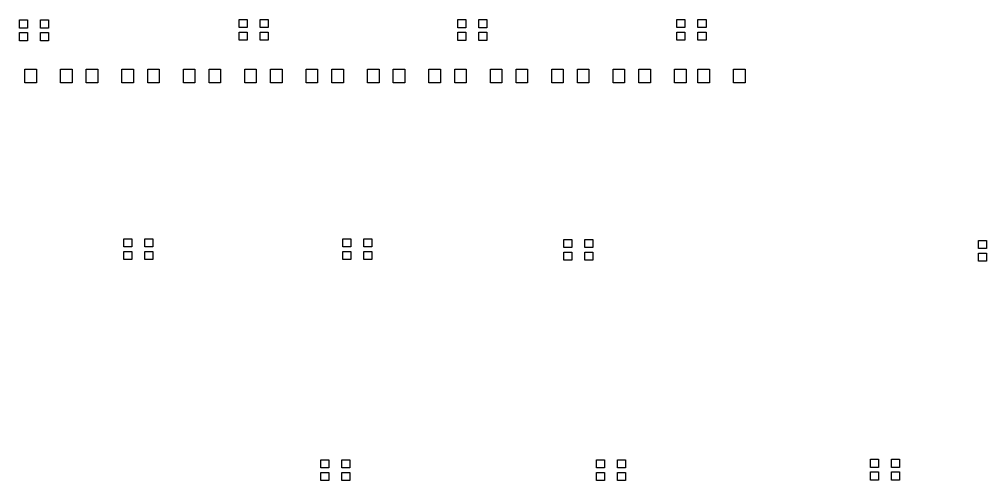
# Model space of a CAD drawing. Extents: x 1.3 to 14.8, y -4.8 to -0.1.
# Drawn here: x 8.097 to 11.408, y -4.746 to -3.169 of the extents above; entities that cross this region are included whole.
import ezdxf

# ---------------------------------------------------------------- set-up
doc = ezdxf.new("R2010")
doc.units = 0
doc.header["$MEASUREMENT"] = 0
doc.layers.add('BLACK', color=7, linetype='CONTINUOUS')

msp = doc.modelspace()

# ---------------------------------------------------------------- linework, layer by layer
at = {"layer": 'BLACK', "linetype": 'CONTINUOUS'}
for p, q in [((8.09673, -3.19811), (8.09673, -3.17055)), ((8.09673, -3.17055), (8.12429, -3.17055)), ((8.12429, -3.17055), (8.12429, -3.19811)), ((8.16878, -3.19811), (8.16878, -3.17055)), ((8.16878, -3.17055), (8.19634, -3.17055)), ((8.19634, -3.17055), (8.19634, -3.19811)), ((8.8487, -3.19614), (8.8487, -3.16858)), ((8.8487, -3.16858), (8.87626, -3.16858)), ((8.87626, -3.16858), (8.87626, -3.19614)), ((8.92075, -3.19614), (8.92075, -3.16858)), ((8.92075, -3.16858), (8.94831, -3.16858)), ((8.94831, -3.16858), (8.94831, -3.19614)), ((9.59768, -3.19713), (9.59768, -3.16957)), ((9.59768, -3.16957), (9.62524, -3.16957)), ((9.62524, -3.16957), (9.62524, -3.19713)), ((9.66972, -3.19713), (9.66972, -3.16957)), ((9.66972, -3.16957), (9.69728, -3.16957)), ((9.69728, -3.16957), (9.69728, -3.19713)), ((10.3477, -3.19657), (10.3477, -3.16902)), ((10.3477, -3.16902), (10.3752, -3.16902)), ((10.3752, -3.16902), (10.3752, -3.19657)), ((10.4197, -3.19657), (10.4197, -3.16902)), ((10.4197, -3.16902), (10.4473, -3.16902)), ((10.4473, -3.16902), (10.4473, -3.19657)), ((8.12429, -3.19811), (8.09673, -3.19811)), ((8.19634, -3.19811), (8.16878, -3.19811)), ((8.87626, -3.19614), (8.8487, -3.19614)), ((8.94831, -3.19614), (8.92075, -3.19614)), ((9.62524, -3.19713), (9.59768, -3.19713)), ((9.69728, -3.19713), (9.66972, -3.19713)), ((10.3752, -3.19657), (10.3477, -3.19657)), ((10.4473, -3.19657), (10.4197, -3.19657)), ((8.09673, -3.24142), (8.09673, -3.21386)), ((8.09673, -3.21386), (8.12429, -3.21386)), ((8.12429, -3.24142), (8.09673, -3.24142)), ((8.12429, -3.21386), (8.12429, -3.24142)), ((8.16878, -3.24142), (8.16878, -3.21386)), ((8.16878, -3.21386), (8.19634, -3.21386)), ((8.19634, -3.24142), (8.16878, -3.24142)), ((8.19634, -3.21386), (8.19634, -3.24142)), ((8.8487, -3.23945), (8.8487, -3.21189)), ((8.8487, -3.21189), (8.87626, -3.21189)), ((8.87626, -3.23945), (8.8487, -3.23945)), ((8.87626, -3.21189), (8.87626, -3.23945)), ((8.92075, -3.23945), (8.92075, -3.21189)), ((8.92075, -3.21189), (8.94831, -3.21189)), ((8.94831, -3.23945), (8.92075, -3.23945)), ((8.94831, -3.21189), (8.94831, -3.23945)), ((9.59768, -3.24043), (9.59768, -3.21287)), ((9.59768, -3.21287), (9.62524, -3.21287)), ((9.62524, -3.24043), (9.59768, -3.24043)), ((9.62524, -3.21287), (9.62524, -3.24043)), ((9.66972, -3.24043), (9.66972, -3.21287)), ((9.66972, -3.21287), (9.69728, -3.21287)), ((9.69728, -3.24043), (9.66972, -3.24043)), ((9.69728, -3.21287), (9.69728, -3.24043)), ((10.3477, -3.23988), (10.3477, -3.21232)), ((10.3477, -3.21232), (10.3752, -3.21232)), ((10.3752, -3.23988), (10.3477, -3.23988)), ((10.3752, -3.21232), (10.3752, -3.23988)), ((10.4197, -3.23988), (10.4197, -3.21232)), ((10.4197, -3.21232), (10.4473, -3.21232)), ((10.4473, -3.23988), (10.4197, -3.23988)), ((10.4473, -3.21232), (10.4473, -3.23988)), ((8.11583, -3.38612), (8.11583, -3.33888)), ((8.11583, -3.33888), (8.1552, -3.33888)), ((8.1552, -3.33888), (8.1552, -3.38612)), ((8.23787, -3.38612), (8.23787, -3.33888)), ((8.23787, -3.33888), (8.27724, -3.33888)), ((8.27724, -3.33888), (8.27724, -3.38612)), ((8.32598, -3.38612), (8.32598, -3.33888)), ((8.32598, -3.33888), (8.36535, -3.33888)), ((8.36535, -3.33888), (8.36535, -3.38612)), ((8.44803, -3.38612), (8.44803, -3.33888)), ((8.44803, -3.33888), (8.4874, -3.33888)), ((8.4874, -3.33888), (8.4874, -3.38612)), ((8.53614, -3.38612), (8.53614, -3.33888)), ((8.53614, -3.33888), (8.57551, -3.33888)), ((8.57551, -3.33888), (8.57551, -3.38612)), ((8.65819, -3.38612), (8.65819, -3.33888)), ((8.65819, -3.33888), (8.69756, -3.33888)), ((8.69756, -3.33888), (8.69756, -3.38612)), ((8.7463, -3.38612), (8.7463, -3.33888)), ((8.7463, -3.33888), (8.78567, -3.33888)), ((8.78567, -3.33888), (8.78567, -3.38612)), ((8.86835, -3.38612), (8.86835, -3.33888)), ((8.86835, -3.33888), (8.90772, -3.33888)), ((8.90772, -3.33888), (8.90772, -3.38612)), ((8.95646, -3.38612), (8.95646, -3.33888)), ((8.95646, -3.33888), (8.99583, -3.33888)), ((8.99583, -3.33888), (8.99583, -3.38612)), ((9.0785, -3.38612), (9.0785, -3.33888)), ((9.0785, -3.33888), (9.11787, -3.33888)), ((9.11787, -3.33888), (9.11787, -3.38612)), ((9.16661, -3.38612), (9.16661, -3.33888)), ((9.16661, -3.33888), (9.20598, -3.33888)), ((9.20598, -3.33888), (9.20598, -3.38612)), ((9.28866, -3.38612), (9.28866, -3.33888)), ((9.28866, -3.33888), (9.32803, -3.33888)), ((9.32803, -3.33888), (9.32803, -3.38612)), ((9.37677, -3.38612), (9.37677, -3.33888)), ((9.37677, -3.33888), (9.41614, -3.33888)), ((9.41614, -3.33888), (9.41614, -3.38612)), ((9.49882, -3.38612), (9.49882, -3.33888)), ((9.49882, -3.33888), (9.53819, -3.33888)), ((9.53819, -3.33888), (9.53819, -3.38612)), ((9.58693, -3.38612), (9.58693, -3.33888)), ((9.58693, -3.33888), (9.6263, -3.33888)), ((9.6263, -3.33888), (9.6263, -3.38612)), ((9.70898, -3.38612), (9.70898, -3.33888)), ((9.70898, -3.33888), (9.74835, -3.33888)), ((9.74835, -3.33888), (9.74835, -3.38612)), ((9.79709, -3.38612), (9.79709, -3.33888)), ((9.79709, -3.33888), (9.83646, -3.33888)), ((9.83646, -3.33888), (9.83646, -3.38612)), ((9.91913, -3.38612), (9.91913, -3.33888)), ((9.91913, -3.33888), (9.9585, -3.33888)), ((9.9585, -3.33888), (9.9585, -3.38612)), ((10.0072, -3.38612), (10.0072, -3.33888)), ((10.0072, -3.33888), (10.0466, -3.33888)), ((10.0466, -3.33888), (10.0466, -3.38612)), ((10.1293, -3.38612), (10.1293, -3.33888)), ((10.1293, -3.33888), (10.1687, -3.33888)), ((10.1687, -3.33888), (10.1687, -3.38612)), ((10.2174, -3.38612), (10.2174, -3.33888)), ((10.2174, -3.33888), (10.2568, -3.33888)), ((10.2568, -3.33888), (10.2568, -3.38612)), ((10.3394, -3.38612), (10.3394, -3.33888)), ((10.3394, -3.33888), (10.3788, -3.33888)), ((10.3788, -3.33888), (10.3788, -3.38612)), ((10.4193, -3.38612), (10.4193, -3.33888)), ((10.4193, -3.33888), (10.4587, -3.33888)), ((10.4587, -3.33888), (10.4587, -3.38612)), ((10.5413, -3.38612), (10.5413, -3.33888)), ((10.5413, -3.33888), (10.5807, -3.33888)), ((10.5807, -3.33888), (10.5807, -3.38612)), ((8.1552, -3.38612), (8.11583, -3.38612)), ((8.27724, -3.38612), (8.23787, -3.38612)), ((8.36535, -3.38612), (8.32598, -3.38612)), ((8.4874, -3.38612), (8.44803, -3.38612)), ((8.57551, -3.38612), (8.53614, -3.38612)), ((8.69756, -3.38612), (8.65819, -3.38612)), ((8.78567, -3.38612), (8.7463, -3.38612)), ((8.90772, -3.38612), (8.86835, -3.38612)), ((8.99583, -3.38612), (8.95646, -3.38612)), ((9.11787, -3.38612), (9.0785, -3.38612)), ((9.20598, -3.38612), (9.16661, -3.38612)), ((9.32803, -3.38612), (9.28866, -3.38612)), ((9.41614, -3.38612), (9.37677, -3.38612)), ((9.53819, -3.38612), (9.49882, -3.38612)), ((9.6263, -3.38612), (9.58693, -3.38612)), ((9.74835, -3.38612), (9.70898, -3.38612)), ((9.83646, -3.38612), (9.79709, -3.38612)), ((9.9585, -3.38612), (9.91913, -3.38612)), ((10.0466, -3.38612), (10.0072, -3.38612)), ((10.1687, -3.38612), (10.1293, -3.38612)), ((10.2568, -3.38612), (10.2174, -3.38612)), ((10.3788, -3.38612), (10.3394, -3.38612)), ((10.4587, -3.38612), (10.4193, -3.38612)), ((10.5807, -3.38612), (10.5413, -3.38612)), ((8.45417, -3.94646), (8.45417, -3.9189)), ((8.45417, -3.9189), (8.48173, -3.9189)), ((8.48173, -3.9189), (8.48173, -3.94646)), ((8.52622, -3.94646), (8.52622, -3.9189)), ((8.52622, -3.9189), (8.55378, -3.9189)), ((8.55378, -3.9189), (8.55378, -3.94646)), ((9.20421, -3.94614), (9.20421, -3.91858)), ((9.20421, -3.91858), (9.23177, -3.91858)), ((9.23177, -3.91858), (9.23177, -3.94614)), ((9.27626, -3.94614), (9.27626, -3.91858)), ((9.27626, -3.91858), (9.30382, -3.91858)), ((9.30382, -3.91858), (9.30382, -3.94614)), ((9.96016, -3.94846), (9.96016, -3.92091)), ((9.96016, -3.92091), (9.98772, -3.92091)), ((9.98772, -3.92091), (9.98772, -3.94846)), ((10.0322, -3.94846), (10.0322, -3.92091)), ((10.0322, -3.92091), (10.0598, -3.92091)), ((10.0598, -3.92091), (10.0598, -3.94846)), ((11.3802, -3.95177), (11.3802, -3.92421)), ((11.3802, -3.92421), (11.4078, -3.92421)), ((11.4078, -3.92421), (11.4078, -3.95177)), ((8.48173, -3.94646), (8.45417, -3.94646)), ((8.45417, -3.98976), (8.45417, -3.9622)), ((8.45417, -3.9622), (8.48173, -3.9622)), ((8.48173, -3.9622), (8.48173, -3.98976)), ((8.55378, -3.94646), (8.52622, -3.94646)), ((8.52622, -3.98976), (8.52622, -3.9622)), ((8.52622, -3.9622), (8.55378, -3.9622)), ((8.55378, -3.9622), (8.55378, -3.98976)), ((9.23177, -3.94614), (9.20421, -3.94614)), ((9.20421, -3.98945), (9.20421, -3.96189)), ((9.20421, -3.96189), (9.23177, -3.96189)), ((9.23177, -3.96189), (9.23177, -3.98945)), ((9.30382, -3.94614), (9.27626, -3.94614)), ((9.27626, -3.98945), (9.27626, -3.96189)), ((9.27626, -3.96189), (9.30382, -3.96189)), ((9.30382, -3.96189), (9.30382, -3.98945)), ((9.98772, -3.94846), (9.96016, -3.94846)), ((9.96016, -3.99177), (9.96016, -3.96421)), ((9.96016, -3.96421), (9.98772, -3.96421)), ((9.98772, -3.96421), (9.98772, -3.99177)), ((10.0598, -3.94846), (10.0322, -3.94846)), ((10.0322, -3.99177), (10.0322, -3.96421)), ((10.0322, -3.96421), (10.0598, -3.96421)), ((10.0598, -3.96421), (10.0598, -3.99177)), ((11.4078, -3.95177), (11.3802, -3.95177)), ((11.3802, -3.99508), (11.3802, -3.96752)), ((11.3802, -3.96752), (11.4078, -3.96752)), ((11.4078, -3.96752), (11.4078, -3.99508)), ((8.48173, -3.98976), (8.45417, -3.98976)), ((8.55378, -3.98976), (8.52622, -3.98976)), ((9.23177, -3.98945), (9.20421, -3.98945)), ((9.30382, -3.98945), (9.27626, -3.98945)), ((9.98772, -3.99177), (9.96016, -3.99177)), ((10.0598, -3.99177), (10.0322, -3.99177)), ((11.4078, -3.99508), (11.3802, -3.99508)), ((9.12819, -4.70248), (9.12819, -4.67492)), ((9.12819, -4.67492), (9.15575, -4.67492)), ((9.15575, -4.67492), (9.15575, -4.70248)), ((9.20024, -4.70248), (9.20024, -4.67492)), ((9.20024, -4.67492), (9.2278, -4.67492)), ((9.2278, -4.67492), (9.2278, -4.70248)), ((10.0722, -4.70248), (10.0722, -4.67492)), ((10.0722, -4.67492), (10.0998, -4.67492)), ((10.0998, -4.67492), (10.0998, -4.70248)), ((10.1443, -4.70248), (10.1443, -4.67492)), ((10.1443, -4.67492), (10.1718, -4.67492)), ((10.1718, -4.67492), (10.1718, -4.70248)), ((11.0102, -4.70047), (11.0102, -4.67291)), ((11.0102, -4.67291), (11.0378, -4.67291)), ((11.0378, -4.70047), (11.0102, -4.70047)), ((11.0378, -4.67291), (11.0378, -4.70047)), ((11.0823, -4.70047), (11.0823, -4.67291)), ((11.0823, -4.67291), (11.1098, -4.67291)), ((11.1098, -4.70047), (11.0823, -4.70047)), ((11.1098, -4.67291), (11.1098, -4.70047)), ((9.15575, -4.70248), (9.12819, -4.70248)), ((9.12819, -4.74579), (9.12819, -4.71823)), ((9.12819, -4.71823), (9.15575, -4.71823)), ((9.15575, -4.71823), (9.15575, -4.74579)), ((9.2278, -4.70248), (9.20024, -4.70248)), ((9.20024, -4.74579), (9.20024, -4.71823)), ((9.20024, -4.71823), (9.2278, -4.71823)), ((9.2278, -4.71823), (9.2278, -4.74579)), ((10.0998, -4.70248), (10.0722, -4.70248)), ((10.0722, -4.74579), (10.0722, -4.71823)), ((10.0722, -4.71823), (10.0998, -4.71823)), ((10.0998, -4.71823), (10.0998, -4.74579)), ((10.1718, -4.70248), (10.1443, -4.70248)), ((10.1443, -4.74579), (10.1443, -4.71823)), ((10.1443, -4.71823), (10.1718, -4.71823)), ((10.1718, -4.71823), (10.1718, -4.74579)), ((11.0102, -4.74378), (11.0102, -4.71622)), ((11.0102, -4.71622), (11.0378, -4.71622)), ((11.0378, -4.71622), (11.0378, -4.74378)), ((11.0823, -4.74378), (11.0823, -4.71622)), ((11.0823, -4.71622), (11.1098, -4.71622)), ((11.1098, -4.71622), (11.1098, -4.74378)), ((9.15575, -4.74579), (9.12819, -4.74579)), ((9.2278, -4.74579), (9.20024, -4.74579)), ((10.0998, -4.74579), (10.0722, -4.74579)), ((10.1718, -4.74579), (10.1443, -4.74579)), ((11.0378, -4.74378), (11.0102, -4.74378)), ((11.1098, -4.74378), (11.0823, -4.74378))]:
    msp.add_line(p, q, dxfattribs=at)

doc.saveas('drawing.dxf')
